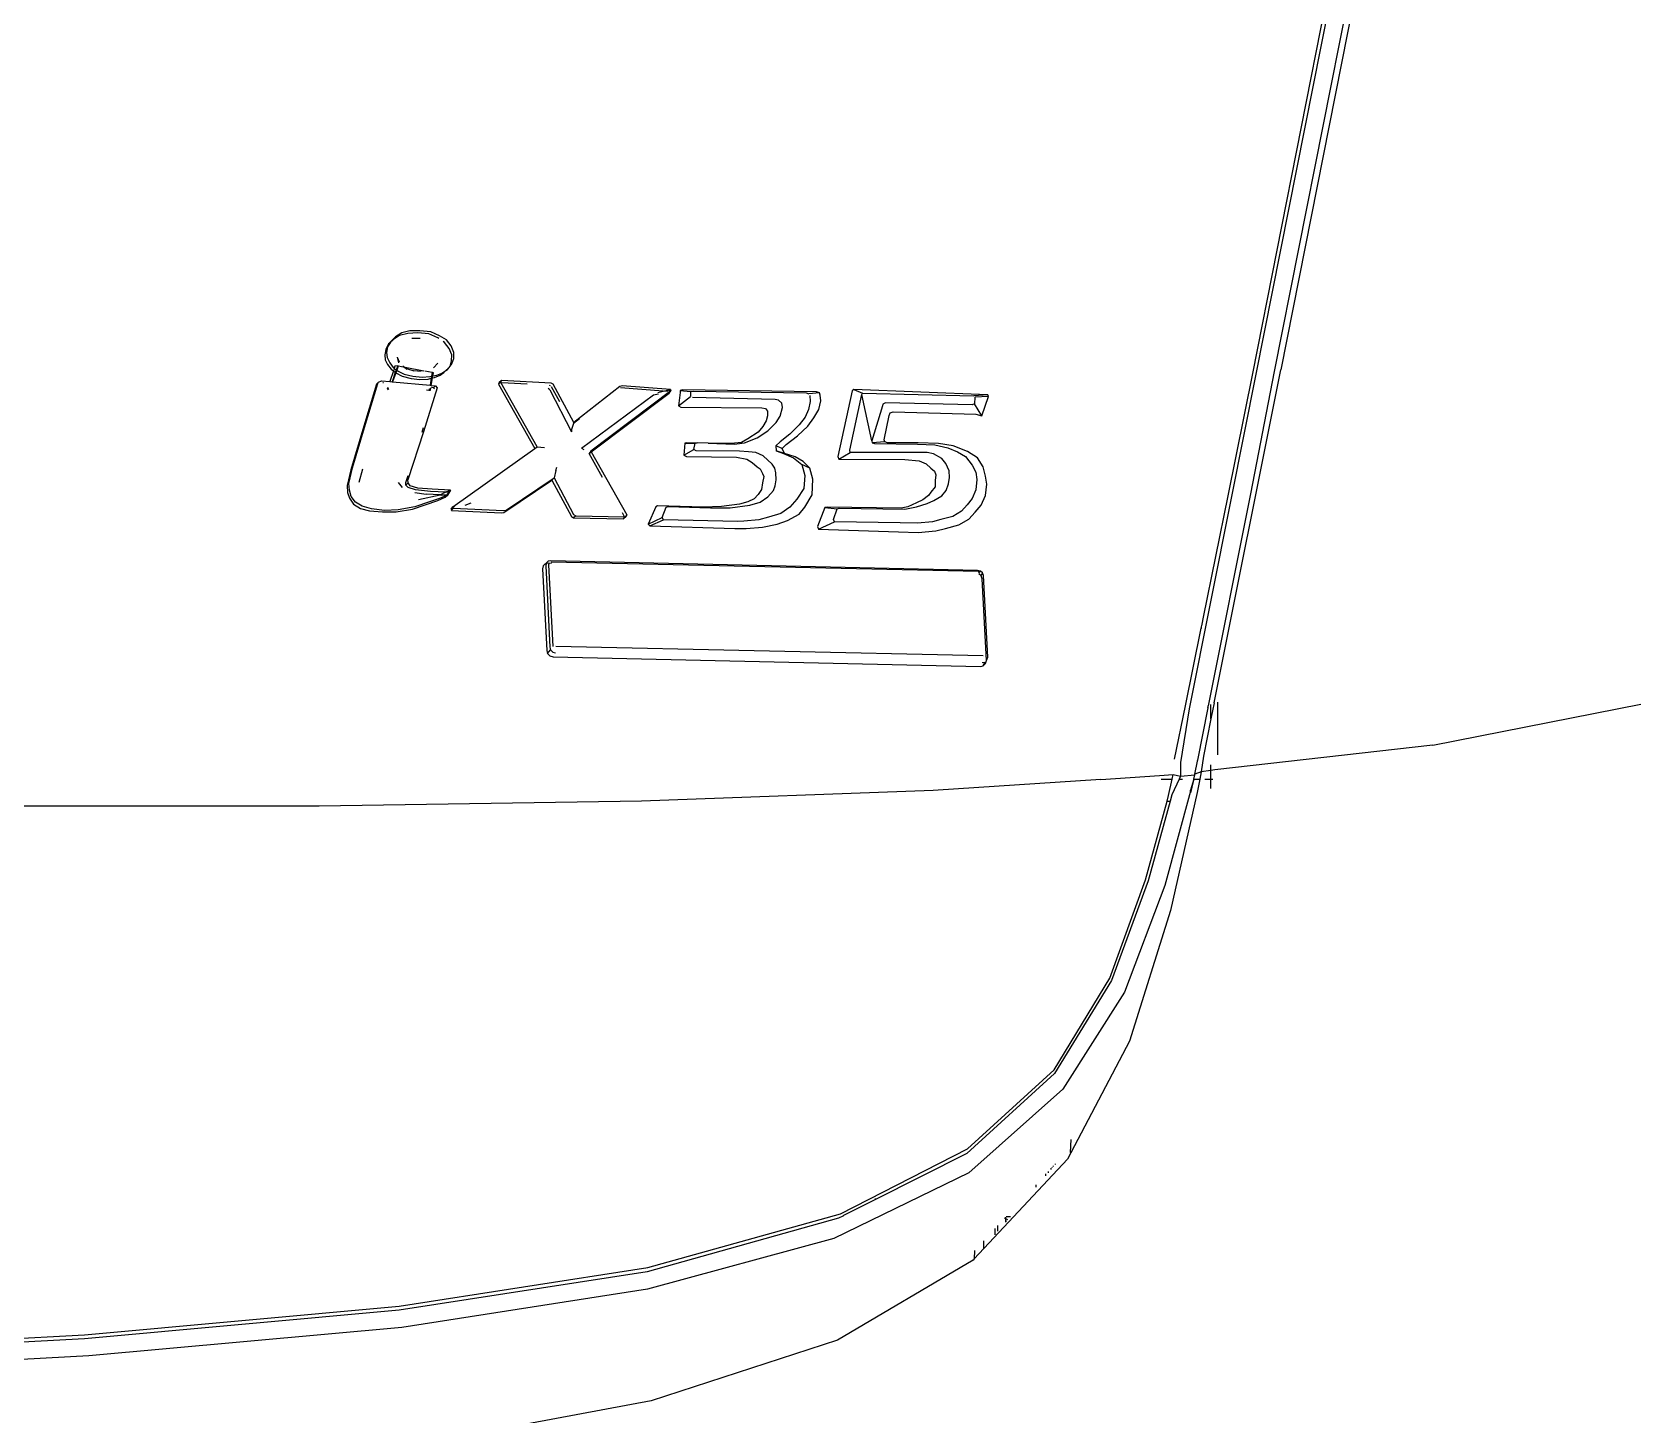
# Model space of a CAD drawing. Header units: metres. Extents: x 54.3 to 102.1, y 17 to 45.8.
# Drawn here: x 92.4074 to 92.7015, y 34.3365 to 34.5892 of the extents above; entities that cross this region are included whole.
import ezdxf

# ---------------------------------------------------------------- set-up
doc = ezdxf.new("R2010")
doc.units = ezdxf.units.M
doc.layers.add('Edges', color=7, linetype='Continuous')

# ---------------------------------------------------------------- blocks, each defined once
blk = doc.blocks.new('fr elevation')
for p, q in [((-2.29152, -1.90635), (-2.27815, -1.83875)), ((-2.27756, -1.83892), (-2.29093, -1.90652)), ((-2.27428, -1.83875), (-2.28757, -1.90602)), ((-2.27311, -1.83858), (-2.28639, -1.90568)), ((-2.44827, -1.89969), (-2.44911, -1.90051)), ((-2.44751, -1.89945), (-2.44861, -1.90017)), ((-2.44709, -1.89897), (-2.44827, -1.89969)), ((-2.446, -1.89908), (-2.44751, -1.89945)), ((-2.44566, -1.8986), (-2.44709, -1.89897)), ((-2.44415, -1.89895), (-2.446, -1.89908)), ((-2.44381, -1.89856), (-2.44566, -1.8986)), ((-2.44524, -1.89994), (-2.44373, -1.89989)), ((-2.44213, -1.89915), (-2.44415, -1.89895)), ((-2.4418, -1.89876), (-2.44381, -1.89856)), ((-2.44054, -1.89985), (-2.44213, -1.89915)), ((-2.4402, -1.89946), (-2.4418, -1.89876)), ((-2.44034, -1.89999), (-2.44054, -1.89985)), ((-2.43894, -1.90023), (-2.4402, -1.89946)), ((-2.45004, -1.90196), (-2.4502, -1.90295)), ((-2.4502, -1.90295), (-2.45012, -1.90385)), ((-2.44953, -1.90098), (-2.45004, -1.90196)), ((-2.4497, -1.90148), (-2.44987, -1.90256)), ((-2.44987, -1.90256), (-2.44978, -1.90346)), ((-2.44925, -1.90074), (-2.4497, -1.90148)), ((-2.44953, -1.90098), (-2.44911, -1.90051)), ((-2.44925, -1.90074), (-2.44953, -1.90098)), ((-2.44911, -1.90051), (-2.44925, -1.90074)), ((-2.44905, -1.90056), (-2.44925, -1.90074)), ((-2.44861, -1.90017), (-2.449, -1.90052)), ((-2.43927, -1.9007), (-2.43954, -1.90052)), ((-2.43843, -1.90179), (-2.43927, -1.9007)), ((-2.4381, -1.90132), (-2.43894, -1.90023)), ((-2.43793, -1.90296), (-2.43843, -1.90179)), ((-2.43759, -1.90256), (-2.4381, -1.90132)), ((-2.43801, -1.90403), (-2.43793, -1.90296)), ((-2.43759, -1.90364), (-2.43759, -1.90256)), ((-2.45012, -1.90385), (-2.4497, -1.90476)), ((-2.44978, -1.90346), (-2.44928, -1.90445)), ((-2.4497, -1.90476), (-2.44903, -1.9056)), ((-2.44928, -1.90445), (-2.44869, -1.90529)), ((-2.44903, -1.9056), (-2.44864, -1.90591)), ((-2.44869, -1.90529), (-2.44849, -1.90544)), ((-2.44858, -1.90573), (-2.44864, -1.90591)), ((-2.44835, -1.90505), (-2.44849, -1.90544)), ((-2.44849, -1.90544), (-2.44811, -1.90572)), ((-2.44785, -1.90499), (-2.44835, -1.90505)), ((-2.44813, -1.90578), (-2.44829, -1.9062)), ((-2.44804, -1.90581), (-2.44819, -1.90628)), ((-2.44785, -1.90499), (-2.44811, -1.90572)), ((-2.44811, -1.90572), (-2.44803, -1.90577)), ((-2.44777, -1.90506), (-2.44803, -1.90577)), ((-2.44803, -1.90577), (-2.44777, -1.90597)), ((-2.44793, -1.90342), (-2.4476, -1.90425)), ((-2.44793, -1.90342), (-2.44768, -1.90443)), ((-2.44777, -1.90506), (-2.44785, -1.90499)), ((-2.44768, -1.90506), (-2.44777, -1.90506)), ((-2.44661, -1.90526), (-2.44768, -1.90506)), ((-2.44693, -1.90501), (-2.44647, -1.90529)), ((-2.44661, -1.90526), (-2.44693, -1.90501)), ((-2.44617, -1.90562), (-2.44661, -1.90526)), ((-2.44647, -1.90529), (-2.44661, -1.90526)), ((-2.44647, -1.90529), (-2.44608, -1.90552)), ((-2.44308, -1.90592), (-2.44647, -1.90529)), ((-2.44608, -1.90552), (-2.44491, -1.90588)), ((-2.44356, -1.906), (-2.44491, -1.90588)), ((-2.44054, -1.9045), (-2.44129, -1.90531)), ((-2.43978, -1.90631), (-2.43902, -1.90583)), ((-2.43944, -1.90622), (-2.43902, -1.90583)), ((-2.43902, -1.90583), (-2.43855, -1.90538)), ((-2.43902, -1.90583), (-2.43877, -1.90566)), ((-2.43877, -1.90566), (-2.43855, -1.90538)), ((-2.43855, -1.90538), (-2.43843, -1.90527)), ((-2.43843, -1.90527), (-2.43826, -1.90501)), ((-2.43826, -1.90501), (-2.43801, -1.90403)), ((-2.43826, -1.90501), (-2.43793, -1.90461)), ((-2.43793, -1.90461), (-2.43759, -1.90364)), ((-2.29858, -1.96656), (-2.28639, -1.90568)), ((-2.45172, -1.90834), (-2.45424, -1.91662)), ((-2.4539, -1.91622), (-2.45146, -1.90822)), ((-2.45138, -1.90796), (-2.45172, -1.90834)), ((-2.45146, -1.90822), (-2.45172, -1.90834)), ((-2.45146, -1.90822), (-2.45138, -1.90796)), ((-2.45138, -1.90796), (-2.45079, -1.90772)), ((-2.45079, -1.90772), (-2.44929, -1.90785)), ((-2.45045, -1.90809), (-2.45055, -1.90808)), ((-2.44864, -1.90591), (-2.44929, -1.90785)), ((-2.44929, -1.90785), (-2.44889, -1.90789)), ((-2.44829, -1.9062), (-2.44889, -1.90789)), ((-2.44889, -1.90789), (-2.44883, -1.90789)), ((-2.44819, -1.90628), (-2.44883, -1.90789)), ((-2.44883, -1.90789), (-2.44194, -1.90852)), ((-2.44864, -1.90591), (-2.44829, -1.9062)), ((-2.44819, -1.90628), (-2.44829, -1.9062)), ((-2.44819, -1.90628), (-2.44701, -1.90689)), ((-2.44777, -1.90597), (-2.44667, -1.9065)), ((-2.44701, -1.90689), (-2.44541, -1.90726)), ((-2.44667, -1.9065), (-2.44508, -1.90686)), ((-2.44541, -1.90726), (-2.44381, -1.90746)), ((-2.44508, -1.90686), (-2.44339, -1.90706)), ((-2.44381, -1.90746), (-2.4423, -1.9074)), ((-2.44339, -1.90706), (-2.44196, -1.90693)), ((-2.44154, -1.9062), (-2.44286, -1.90596)), ((-2.4423, -1.9074), (-2.44172, -1.90725)), ((-2.44196, -1.90693), (-2.44166, -1.90688)), ((-2.44165, -1.90723), (-2.44194, -1.90852)), ((-2.44172, -1.90725), (-2.44194, -1.90852)), ((-2.44194, -1.90852), (-2.44188, -1.90852)), ((-2.44165, -1.90723), (-2.44188, -1.90852)), ((-2.44188, -1.90852), (-2.44172, -1.90854)), ((-2.44166, -1.90688), (-2.44172, -1.90725)), ((-2.44172, -1.90854), (-2.44146, -1.90719)), ((-2.44172, -1.90725), (-2.44165, -1.90723)), ((-2.44172, -1.90854), (-2.44096, -1.9086)), ((-2.44154, -1.9062), (-2.44166, -1.90688)), ((-2.44166, -1.90688), (-2.44158, -1.90686)), ((-2.44158, -1.90686), (-2.44165, -1.90723)), ((-2.44165, -1.90723), (-2.44146, -1.90719)), ((-2.44146, -1.90622), (-2.44158, -1.90686)), ((-2.44158, -1.90686), (-2.4414, -1.90683)), ((-2.44146, -1.90622), (-2.44154, -1.9062)), ((-2.44129, -1.90628), (-2.44146, -1.90622)), ((-2.44146, -1.90719), (-2.4414, -1.90683)), ((-2.44146, -1.90719), (-2.44112, -1.9071)), ((-2.4414, -1.90683), (-2.44129, -1.90628)), ((-2.4414, -1.90683), (-2.4407, -1.90671)), ((-2.44129, -1.909), (-2.44096, -1.9086)), ((-2.44112, -1.9071), (-2.44011, -1.90671)), ((-2.44096, -1.9086), (-2.44062, -1.90902)), ((-2.4407, -1.90671), (-2.43978, -1.90631)), ((-2.44011, -1.90671), (-2.43944, -1.90622)), ((-2.42927, -1.90804), (-2.42944, -1.90835)), ((-2.42911, -1.90805), (-2.42944, -1.90835)), ((-2.42944, -1.90835), (-2.42276, -1.9201)), ((-2.42885, -1.90763), (-2.42927, -1.90804)), ((-2.42911, -1.90805), (-2.42927, -1.90804)), ((-2.42902, -1.90796), (-2.42911, -1.90805)), ((-2.42897, -1.90805), (-2.42911, -1.90805)), ((-2.42902, -1.90796), (-2.42885, -1.90763)), ((-2.42897, -1.90805), (-2.42902, -1.90796)), ((-2.42237, -1.91979), (-2.42897, -1.90805)), ((-2.41977, -1.90816), (-2.42885, -1.90763)), ((-2.4242, -1.90832), (-2.42883, -1.90806)), ((-2.41994, -1.90864), (-2.42007, -1.90857)), ((-2.41943, -1.90833), (-2.41977, -1.90816)), ((-2.41823, -1.91157), (-2.41974, -1.90879)), ((-2.41565, -1.91533), (-2.41943, -1.90833)), ((-2.40724, -1.90876), (-2.41565, -1.91533)), ((-2.40682, -1.9086), (-2.40724, -1.90876)), ((-2.39799, -1.90928), (-2.40682, -1.9086)), ((-2.29598, -1.92872), (-2.29152, -1.90635)), ((-2.29093, -1.90652), (-2.29539, -1.92889)), ((-2.28757, -1.90602), (-2.29194, -1.92838)), ((-2.44965, -1.90895), (-2.44975, -1.90926)), ((-2.44972, -1.90931), (-2.44949, -1.90913)), ((-2.44062, -1.90902), (-2.44314, -1.91704)), ((-2.44256, -1.90939), (-2.44213, -1.90942)), ((-2.44208, -1.90915), (-2.44213, -1.90942)), ((-2.44213, -1.90942), (-2.44205, -1.90944)), ((-2.44199, -1.90911), (-2.44205, -1.90944)), ((-2.44205, -1.90944), (-2.44188, -1.90942)), ((-2.44188, -1.90942), (-2.44181, -1.90902)), ((-2.44129, -1.909), (-2.44168, -1.90896)), ((-2.44113, -1.9092), (-2.44129, -1.909)), ((-2.42002, -1.90939), (-2.42036, -1.90914)), ((-2.42002, -1.90939), (-2.41607, -1.91706)), ((-2.41422, -1.92005), (-2.4011, -1.91029)), ((-2.39791, -1.90954), (-2.41254, -1.92057)), ((-2.41248, -1.92067), (-2.39824, -1.90994)), ((-2.39932, -1.90961), (-2.40711, -1.909)), ((-2.4011, -1.91029), (-2.40018, -1.91009)), ((-2.40026, -1.90984), (-2.39932, -1.90961)), ((-2.39932, -1.90961), (-2.39799, -1.90928)), ((-2.39848, -1.90968), (-2.39932, -1.90961)), ((-2.39827, -1.90963), (-2.39799, -1.90928)), ((-2.39824, -1.90994), (-2.39791, -1.90954)), ((-2.39799, -1.90928), (-2.39791, -1.90954)), ((-2.39622, -1.90983), (-2.39648, -1.91228)), ((-2.39648, -1.91228), (-2.39429, -1.91059)), ((-2.39572, -1.90935), (-2.39622, -1.9095)), ((-2.39622, -1.9095), (-2.39429, -1.90969)), ((-2.39622, -1.9095), (-2.39622, -1.90983)), ((-2.37125, -1.90974), (-2.39572, -1.90935)), ((-2.39429, -1.90969), (-2.39379, -1.90962)), ((-2.39429, -1.90969), (-2.39429, -1.91059)), ((-2.37882, -1.9111), (-2.39395, -1.91076)), ((-2.39379, -1.90962), (-2.37319, -1.90992)), ((-2.37823, -1.91128), (-2.37882, -1.9111)), ((-2.37764, -1.91178), (-2.37823, -1.91128)), ((-2.37747, -1.9126), (-2.37764, -1.91178)), ((-2.37319, -1.90992), (-2.37268, -1.9101)), ((-2.37243, -1.91149), (-2.37276, -1.91295)), ((-2.37075, -1.90992), (-2.37268, -1.9101)), ((-2.37251, -1.91042), (-2.37243, -1.91149)), ((-2.37075, -1.90992), (-2.37125, -1.90974)), ((-2.37083, -1.91294), (-2.37049, -1.9114)), ((-2.37058, -1.91033), (-2.37075, -1.90992)), ((-2.37049, -1.9114), (-2.37058, -1.91033)), ((-2.36478, -1.90956), (-2.36738, -1.92152)), ((-2.3652, -1.9204), (-2.36301, -1.91023)), ((-2.36444, -1.90932), (-2.36478, -1.90956)), ((-2.36444, -1.90932), (-2.36284, -1.90999)), ((-2.33997, -1.91028), (-2.36444, -1.90932)), ((-2.36301, -1.91023), (-2.36284, -1.90999)), ((-2.36116, -1.91869), (-2.36301, -1.91023)), ((-2.36284, -1.90999), (-2.34249, -1.91045)), ((-2.35864, -1.91171), (-2.35914, -1.91196)), ((-2.34283, -1.91208), (-2.35864, -1.91171)), ((-2.33997, -1.91028), (-2.34249, -1.91045)), ((-2.34233, -1.91069), (-2.34241, -1.91192)), ((-2.3398, -1.91061), (-2.34233, -1.91069)), ((-2.34107, -1.9141), (-2.3398, -1.91061)), ((-2.3398, -1.91061), (-2.33997, -1.91028)), ((-2.4146, -1.91465), (-2.41571, -1.91551)), ((-2.39648, -1.91228), (-2.39606, -1.91253)), ((-2.39606, -1.91253), (-2.38126, -1.91263)), ((-2.38126, -1.91263), (-2.38058, -1.9128)), ((-2.38058, -1.9128), (-2.38025, -1.91329)), ((-2.38025, -1.91411), (-2.3805, -1.91501)), ((-2.38025, -1.91329), (-2.38025, -1.91411)), ((-2.37865, -1.91535), (-2.37789, -1.91415)), ((-2.37789, -1.91415), (-2.37747, -1.9126)), ((-2.37335, -1.91433), (-2.37445, -1.91578)), ((-2.37276, -1.91295), (-2.37335, -1.91433)), ((-2.37285, -1.916), (-2.37176, -1.91447)), ((-2.37176, -1.91447), (-2.37083, -1.91294)), ((-2.35923, -1.91227), (-2.36116, -1.91869)), ((-2.35914, -1.91196), (-2.35923, -1.91227)), ((-2.35889, -1.91852), (-2.35797, -1.91405)), ((-2.35797, -1.91405), (-2.3578, -1.91356)), ((-2.3578, -1.91356), (-2.35729, -1.9134)), ((-2.35729, -1.9134), (-2.34216, -1.91383)), ((-2.34241, -1.91192), (-2.34283, -1.91208)), ((-2.34107, -1.9141), (-2.34241, -1.91192)), ((-2.34216, -1.91383), (-2.34107, -1.9141)), ((-2.45424, -1.91662), (-2.45643, -1.924)), ((-2.45609, -1.92362), (-2.4539, -1.91622)), ((-2.44314, -1.91704), (-2.446, -1.92581)), ((-2.44339, -1.91708), (-2.44313, -1.91626)), ((-2.41571, -1.91551), (-2.41607, -1.91659)), ((-2.41607, -1.91659), (-2.41607, -1.91706)), ((-2.41565, -1.91533), (-2.41571, -1.91551)), ((-2.38193, -1.9171), (-2.38386, -1.91829)), ((-2.3821, -1.91814), (-2.38016, -1.91687)), ((-2.38109, -1.91606), (-2.38193, -1.9171)), ((-2.3805, -1.91501), (-2.38109, -1.91606)), ((-2.38016, -1.91687), (-2.37865, -1.91535)), ((-2.37613, -1.91746), (-2.37789, -1.91889)), ((-2.37445, -1.91578), (-2.37613, -1.91746)), ((-2.37478, -1.91775), (-2.37285, -1.916)), ((-2.43776, -1.93076), (-2.42276, -1.9201)), ((-2.42276, -1.9201), (-2.42237, -1.91979)), ((-2.42237, -1.91979), (-2.42103, -1.91992)), ((-2.41422, -1.92005), (-2.4138, -1.92025)), ((-2.41254, -1.92057), (-2.41287, -1.92097)), ((-2.41254, -1.92057), (-2.41248, -1.92067)), ((-2.39538, -1.91909), (-2.39555, -1.92129)), ((-2.39555, -1.92129), (-2.3937, -1.92025)), ((-2.39496, -1.91902), (-2.39538, -1.91909)), ((-2.39538, -1.91909), (-2.39345, -1.91911)), ((-2.39496, -1.91902), (-2.39322, -1.91906)), ((-2.3937, -1.92025), (-2.39345, -1.91911)), ((-2.39328, -1.9205), (-2.3937, -1.92025)), ((-2.39345, -1.91911), (-2.39322, -1.91906)), ((-2.38538, -1.9206), (-2.39328, -1.9205)), ((-2.39322, -1.91906), (-2.39311, -1.91903)), ((-2.39108, -1.9191), (-2.39311, -1.91903)), ((-2.38689, -1.9192), (-2.39108, -1.9191)), ((-2.39108, -1.9191), (-2.3863, -1.91927)), ((-2.38496, -1.919), (-2.38689, -1.9192)), ((-2.3863, -1.91927), (-2.38445, -1.91907)), ((-2.3837, -1.92072), (-2.38538, -1.9206)), ((-2.38386, -1.91829), (-2.38496, -1.919)), ((-2.38445, -1.91907), (-2.3821, -1.91814)), ((-2.37789, -1.91889), (-2.37873, -1.9196)), ((-2.37873, -1.9196), (-2.37865, -1.92051)), ((-2.37756, -1.92006), (-2.37873, -1.9196)), ((-2.37865, -1.92051), (-2.37731, -1.92102)), ((-2.37714, -1.92097), (-2.37865, -1.92051)), ((-2.37756, -1.92006), (-2.3768, -1.91934)), ((-2.37714, -1.92097), (-2.37756, -1.92006)), ((-2.3768, -1.91934), (-2.37478, -1.91775)), ((-2.36511, -1.92082), (-2.3652, -1.9204)), ((-2.36116, -1.91869), (-2.36108, -1.91902)), ((-2.35881, -1.91885), (-2.36108, -1.91902)), ((-2.36108, -1.91902), (-2.36066, -1.91919)), ((-2.36066, -1.91919), (-2.35284, -1.91929)), ((-2.35881, -1.91885), (-2.35889, -1.91852)), ((-2.3583, -1.91903), (-2.35881, -1.91885)), ((-2.35267, -1.91907), (-2.3583, -1.91903)), ((-2.35284, -1.91929), (-2.34964, -1.91944)), ((-2.34897, -1.91915), (-2.35267, -1.91907)), ((-2.34964, -1.91944), (-2.34729, -1.91999)), ((-2.34628, -1.91962), (-2.34897, -1.91915)), ((-2.34729, -1.91999), (-2.34552, -1.92068)), ((-2.34367, -1.92066), (-2.34628, -1.91962)), ((-2.41893, -1.92411), (-2.41876, -1.92351)), ((-2.41287, -1.92097), (-2.41248, -1.92067)), ((-2.41039, -1.92538), (-2.41287, -1.92097)), ((-2.41248, -1.92067), (-2.40598, -1.93224)), ((-2.39555, -1.92129), (-2.39505, -1.92155)), ((-2.39505, -1.92155), (-2.38588, -1.92168)), ((-2.38588, -1.92168), (-2.38403, -1.92204)), ((-2.38403, -1.92204), (-2.38302, -1.92264)), ((-2.38235, -1.92083), (-2.3837, -1.92072)), ((-2.38302, -1.92264), (-2.3821, -1.92343)), ((-2.381, -1.92143), (-2.38235, -1.92083)), ((-2.3821, -1.92343), (-2.38159, -1.92382)), ((-2.37941, -1.92294), (-2.381, -1.92143)), ((-2.3789, -1.92369), (-2.37941, -1.92294)), ((-2.37731, -1.92102), (-2.37546, -1.9218)), ((-2.3752, -1.92159), (-2.37714, -1.92097)), ((-2.37546, -1.9218), (-2.37394, -1.92298)), ((-2.37369, -1.92244), (-2.3752, -1.92159)), ((-2.37394, -1.92298), (-2.37344, -1.92504)), ((-2.37251, -1.92369), (-2.37394, -1.92298)), ((-2.37251, -1.92369), (-2.37369, -1.92244)), ((-2.36738, -1.92152), (-2.36722, -1.92201)), ((-2.36722, -1.92201), (-2.36511, -1.92082)), ((-2.36722, -1.92201), (-2.35511, -1.92212)), ((-2.35443, -1.92081), (-2.36511, -1.92082)), ((-2.35511, -1.92212), (-2.3525, -1.92235)), ((-2.35107, -1.9208), (-2.35443, -1.92081)), ((-2.3525, -1.92235), (-2.35124, -1.92287)), ((-2.35124, -1.92287), (-2.3504, -1.9237)), ((-2.34989, -1.92108), (-2.35107, -1.9208)), ((-2.34838, -1.92192), (-2.34989, -1.92108)), ((-2.34762, -1.92284), (-2.34838, -1.92192)), ((-2.34704, -1.92416), (-2.34762, -1.92284)), ((-2.34552, -1.92068), (-2.34401, -1.92154)), ((-2.34401, -1.92154), (-2.34283, -1.92311)), ((-2.34182, -1.92177), (-2.34367, -1.92066)), ((-2.34283, -1.92311), (-2.34216, -1.92444)), ((-2.34081, -1.92343), (-2.34182, -1.92177)), ((-2.34039, -1.92515), (-2.34081, -1.92343)), ((-2.45643, -1.924), (-2.4571, -1.92687)), ((-2.45676, -1.92648), (-2.45609, -1.92362)), ((-2.45668, -1.92772), (-2.45676, -1.92648)), ((-2.45491, -1.92627), (-2.45424, -1.9238)), ((-2.44777, -1.92629), (-2.44701, -1.9272)), ((-2.44634, -1.92628), (-2.44594, -1.92503)), ((-2.44634, -1.92678), (-2.44634, -1.92628)), ((-2.44634, -1.92678), (-2.44592, -1.92639)), ((-2.44592, -1.92639), (-2.446, -1.92581)), ((-2.44558, -1.92689), (-2.44592, -1.92639)), ((-2.42843, -1.93176), (-2.41968, -1.92586)), ((-2.42801, -1.93136), (-2.41926, -1.92547)), ((-2.41968, -1.92586), (-2.41926, -1.92547)), ((-2.41968, -1.92586), (-2.41607, -1.93252)), ((-2.41893, -1.92411), (-2.41926, -1.92547)), ((-2.41926, -1.92547), (-2.41573, -1.93213)), ((-2.38159, -1.92382), (-2.38117, -1.92465)), ((-2.38117, -1.92636), (-2.38134, -1.92758)), ((-2.38117, -1.92465), (-2.38092, -1.92522)), ((-2.38092, -1.92522), (-2.38117, -1.92636)), ((-2.37873, -1.92451), (-2.3789, -1.92369)), ((-2.37882, -1.92688), (-2.37865, -1.92582)), ((-2.37865, -1.92582), (-2.37873, -1.92451)), ((-2.37344, -1.92504), (-2.37361, -1.92741)), ((-2.37192, -1.92567), (-2.37251, -1.92369)), ((-2.37209, -1.92853), (-2.37192, -1.92567)), ((-2.3504, -1.9237), (-2.34973, -1.92421)), ((-2.34973, -1.92421), (-2.34947, -1.92487)), ((-2.34947, -1.92487), (-2.34956, -1.92593)), ((-2.34956, -1.92593), (-2.34956, -1.92707)), ((-2.34712, -1.92653), (-2.34695, -1.92539)), ((-2.34695, -1.92539), (-2.34704, -1.92416)), ((-2.34216, -1.92444), (-2.34199, -1.92574)), ((-2.34199, -1.92574), (-2.34216, -1.92763)), ((-2.34014, -1.92663), (-2.34039, -1.92515)), ((-2.4571, -1.92687), (-2.45702, -1.92811)), ((-2.45702, -1.92811), (-2.45668, -1.92918)), ((-2.45634, -1.92887), (-2.45668, -1.92772)), ((-2.45668, -1.92918), (-2.45592, -1.93027)), ((-2.45559, -1.92988), (-2.45634, -1.92887)), ((-2.44592, -1.92719), (-2.44634, -1.92678)), ((-2.44457, -1.92764), (-2.44592, -1.92719)), ((-2.44415, -1.92733), (-2.44558, -1.92689)), ((-2.44474, -1.92815), (-2.44264, -1.92843)), ((-2.44188, -1.92794), (-2.44457, -1.92764)), ((-2.44154, -1.92755), (-2.44415, -1.92733)), ((-2.44407, -1.92939), (-2.44011, -1.92857)), ((-2.44011, -1.92857), (-2.44264, -1.92843)), ((-2.4402, -1.92922), (-2.44205, -1.92984)), ((-2.43905, -1.92807), (-2.44188, -1.92794)), ((-2.43818, -1.9277), (-2.44154, -1.92755)), ((-2.44054, -1.92961), (-2.43919, -1.92898)), ((-2.43895, -1.92867), (-2.4402, -1.92922)), ((-2.44011, -1.92857), (-2.43969, -1.92835)), ((-2.44011, -1.92857), (-2.43986, -1.92859)), ((-2.43889, -1.92859), (-2.43986, -1.92859)), ((-2.43905, -1.92807), (-2.43969, -1.92835)), ((-2.43919, -1.92898), (-2.43877, -1.92859)), ((-2.43919, -1.92898), (-2.43895, -1.92867)), ((-2.43818, -1.9277), (-2.43905, -1.92807)), ((-2.43852, -1.9281), (-2.43905, -1.92807)), ((-2.43877, -1.92859), (-2.43895, -1.92867)), ((-2.43895, -1.92867), (-2.43889, -1.92859)), ((-2.43889, -1.92859), (-2.43852, -1.9281)), ((-2.43877, -1.92859), (-2.43889, -1.92859)), ((-2.43818, -1.9277), (-2.43877, -1.92859)), ((-2.43852, -1.9281), (-2.43818, -1.9277)), ((-2.38269, -1.92926), (-2.38386, -1.92982)), ((-2.38193, -1.92847), (-2.38269, -1.92926)), ((-2.38134, -1.92758), (-2.38193, -1.92847)), ((-2.38159, -1.92992), (-2.38016, -1.9289)), ((-2.38016, -1.9289), (-2.37915, -1.92777)), ((-2.37915, -1.92777), (-2.37882, -1.92688)), ((-2.37487, -1.92934), (-2.37613, -1.93079)), ((-2.37361, -1.92741), (-2.37487, -1.92934)), ((-2.37344, -1.93079), (-2.37209, -1.92853)), ((-2.35082, -1.92868), (-2.35183, -1.92948)), ((-2.3504, -1.92804), (-2.35082, -1.92868)), ((-2.34956, -1.92707), (-2.3504, -1.92804)), ((-2.34981, -1.92958), (-2.34838, -1.92871)), ((-2.34838, -1.92871), (-2.34754, -1.92775)), ((-2.34754, -1.92775), (-2.34712, -1.92653)), ((-2.34283, -1.92925), (-2.34376, -1.93037)), ((-2.34216, -1.92763), (-2.34283, -1.92925)), ((-2.34115, -1.93045), (-2.34039, -1.92866)), ((-2.34039, -1.92866), (-2.34014, -1.92663)), ((-2.29539, -1.92889), (-2.30313, -1.96765)), ((-2.30052, -1.95092), (-2.29598, -1.92872)), ((-2.29194, -1.92838), (-2.29964, -1.96713)), ((-2.45592, -1.93027), (-2.45466, -1.93104)), ((-2.45432, -1.93065), (-2.45559, -1.92988)), ((-2.45466, -1.93104), (-2.45298, -1.93148)), ((-2.45264, -1.93109), (-2.45432, -1.93065)), ((-2.45298, -1.93148), (-2.45063, -1.93169)), ((-2.45029, -1.93139), (-2.45264, -1.93109)), ((-2.45063, -1.93169), (-2.4481, -1.93167)), ((-2.44777, -1.93128), (-2.45029, -1.93139)), ((-2.4481, -1.93167), (-2.44516, -1.93116)), ((-2.44474, -1.93076), (-2.44777, -1.93128)), ((-2.44516, -1.93116), (-2.44054, -1.92961)), ((-2.44205, -1.92984), (-2.44474, -1.93076)), ((-2.4381, -1.93115), (-2.43776, -1.93076)), ((-2.43772, -1.93088), (-2.4381, -1.93115)), ((-2.4381, -1.93115), (-2.43801, -1.9314)), ((-2.43801, -1.9314), (-2.43768, -1.93101)), ((-2.43801, -1.9314), (-2.42885, -1.93183)), ((-2.43772, -1.93088), (-2.43776, -1.93076)), ((-2.43744, -1.93068), (-2.43772, -1.93088)), ((-2.43768, -1.93101), (-2.43772, -1.93088)), ((-2.43768, -1.93101), (-2.42851, -1.93144)), ((-2.43448, -1.9301), (-2.43557, -1.93051)), ((-2.42885, -1.93183), (-2.42843, -1.93176)), ((-2.42851, -1.93144), (-2.42801, -1.93136)), ((-2.41573, -1.93213), (-2.41531, -1.93238)), ((-2.40636, -1.93256), (-2.40677, -1.93184)), ((-2.40598, -1.93224), (-2.40625, -1.93256)), ((-2.40598, -1.93224), (-2.40615, -1.93257)), ((-2.40068, -1.93074), (-2.40203, -1.9339)), ((-2.40034, -1.93058), (-2.40068, -1.93074)), ((-2.39202, -1.93078), (-2.40034, -1.93058)), ((-2.3995, -1.93271), (-2.39875, -1.93084)), ((-2.39875, -1.93084), (-2.39841, -1.93068)), ((-2.39841, -1.93068), (-2.39067, -1.93094)), ((-2.38866, -1.93069), (-2.39202, -1.93078)), ((-2.39067, -1.93094), (-2.38706, -1.93094)), ((-2.38538, -1.93027), (-2.38866, -1.93069)), ((-2.38706, -1.93094), (-2.38344, -1.93045)), ((-2.38386, -1.92982), (-2.38538, -1.93027)), ((-2.38344, -1.93045), (-2.38159, -1.92992)), ((-2.37781, -1.93197), (-2.38008, -1.93265)), ((-2.37613, -1.93079), (-2.37781, -1.93197)), ((-2.37655, -1.93325), (-2.37445, -1.93207)), ((-2.37445, -1.93207), (-2.37344, -1.93079)), ((-2.36974, -1.93086), (-2.37108, -1.93435)), ((-2.36932, -1.9308), (-2.36974, -1.93086)), ((-2.36974, -1.93086), (-2.36747, -1.93114)), ((-2.35578, -1.93101), (-2.36932, -1.9308)), ((-2.36814, -1.93309), (-2.36747, -1.93114)), ((-2.36747, -1.93114), (-2.36713, -1.93099)), ((-2.36713, -1.93099), (-2.35511, -1.93117)), ((-2.3546, -1.93072), (-2.35578, -1.93101)), ((-2.35511, -1.93117), (-2.35301, -1.93073)), ((-2.35301, -1.93002), (-2.3546, -1.93072)), ((-2.35183, -1.92948), (-2.35301, -1.93002)), ((-2.35301, -1.93073), (-2.35107, -1.93012)), ((-2.35107, -1.93012), (-2.34981, -1.92958)), ((-2.34476, -1.93157), (-2.34636, -1.93252)), ((-2.34376, -1.93037), (-2.34476, -1.93157)), ((-2.34342, -1.93301), (-2.34224, -1.93173)), ((-2.34224, -1.93173), (-2.34115, -1.93045)), ((-2.41607, -1.93252), (-2.41573, -1.93278)), ((-2.41531, -1.93238), (-2.41573, -1.93278)), ((-2.41573, -1.93278), (-2.40657, -1.93297)), ((-2.41531, -1.93238), (-2.40636, -1.93256)), ((-2.40615, -1.93257), (-2.40657, -1.93297)), ((-2.40657, -1.93297), (-2.40631, -1.93264)), ((-2.40631, -1.93264), (-2.40636, -1.93256)), ((-2.40636, -1.93256), (-2.40625, -1.93256)), ((-2.40625, -1.93256), (-2.40631, -1.93264)), ((-2.40625, -1.93256), (-2.40615, -1.93257)), ((-2.40203, -1.9339), (-2.3995, -1.93271)), ((-2.40203, -1.9339), (-2.40177, -1.93423)), ((-2.40177, -1.93423), (-2.39925, -1.93313)), ((-2.40177, -1.93423), (-2.38622, -1.93474)), ((-2.39925, -1.93313), (-2.3995, -1.93271)), ((-2.38571, -1.93343), (-2.39925, -1.93313)), ((-2.38622, -1.93474), (-2.38412, -1.93471)), ((-2.38454, -1.93337), (-2.38571, -1.93343)), ((-2.38185, -1.9331), (-2.38454, -1.93337)), ((-2.38412, -1.93471), (-2.38117, -1.93445)), ((-2.38008, -1.93265), (-2.38185, -1.9331)), ((-2.38117, -1.93445), (-2.37848, -1.93394)), ((-2.37848, -1.93394), (-2.37655, -1.93325)), ((-2.37108, -1.93435), (-2.37091, -1.93484)), ((-2.37091, -1.93484), (-2.36797, -1.9335)), ((-2.37091, -1.93484), (-2.35628, -1.93534)), ((-2.36797, -1.9335), (-2.36814, -1.93309)), ((-2.35595, -1.93369), (-2.36797, -1.9335)), ((-2.35284, -1.93376), (-2.35595, -1.93369)), ((-2.35006, -1.9335), (-2.35284, -1.93376)), ((-2.35267, -1.93542), (-2.34947, -1.93516)), ((-2.34855, -1.93304), (-2.35006, -1.9335)), ((-2.34947, -1.93516), (-2.34771, -1.93471)), ((-2.34636, -1.93252), (-2.34855, -1.93304)), ((-2.34771, -1.93471), (-2.34527, -1.93404)), ((-2.34527, -1.93404), (-2.34342, -1.93301)), ((-2.35628, -1.93534), (-2.35267, -1.93542)), ((-2.42086, -1.94114), (-2.42128, -1.94154)), ((-2.42086, -1.94114), (-2.42082, -1.94114)), ((-2.42082, -1.94114), (-2.42069, -1.94102)), ((-2.42071, -1.94112), (-2.42082, -1.94114)), ((-2.42071, -1.94112), (-2.42078, -1.94151)), ((-2.42069, -1.94102), (-2.42071, -1.94112)), ((-2.42027, -1.94107), (-2.42071, -1.94112)), ((-2.42036, -1.94071), (-2.42069, -1.94102)), ((-2.41985, -1.94065), (-2.42036, -1.94071)), ((-2.41973, -1.94109), (-2.42027, -1.94107)), ((-2.42019, -1.94115), (-2.42027, -1.94138)), ((-2.34182, -1.94241), (-2.41985, -1.94065)), ((-2.34165, -1.94259), (-2.41977, -1.94084)), ((-2.42128, -1.94154), (-2.42136, -1.94211)), ((-2.42136, -1.94211), (-2.42061, -1.957)), ((-2.42078, -1.94151), (-2.42002, -1.9564)), ((-2.42027, -1.94138), (-2.41951, -1.95628)), ((-2.34132, -1.94249), (-2.34182, -1.94241)), ((-2.34145, -1.94267), (-2.34165, -1.94259)), ((-2.34161, -1.94287), (-2.34145, -1.94267)), ((-2.34115, -1.94335), (-2.3416, -1.94297)), ((-2.34145, -1.94267), (-2.34132, -1.94249)), ((-2.3414, -1.94269), (-2.34145, -1.94267)), ((-2.3409, -1.94282), (-2.34132, -1.94249)), ((-2.34115, -1.94335), (-2.3409, -1.94282)), ((-2.34098, -1.94392), (-2.34115, -1.94335)), ((-2.34022, -1.95881), (-2.34098, -1.94392)), ((-2.34073, -1.94331), (-2.3409, -1.94282)), ((-2.33997, -1.9582), (-2.34073, -1.94331)), ((-2.3038, -1.96715), (-2.30093, -1.95294)), ((-2.30093, -1.95294), (-2.30077, -1.95218)), ((-2.30083, -1.95294), (-2.30093, -1.95294)), ((-2.30077, -1.95218), (-2.30052, -1.95092)), ((-2.30077, -1.95218), (-2.30071, -1.95218)), ((-2.42061, -1.957), (-2.42044, -1.95758)), ((-2.42044, -1.95758), (-2.41993, -1.9569)), ((-2.42044, -1.95758), (-2.42002, -1.958)), ((-2.42002, -1.9564), (-2.41993, -1.9569)), ((-2.42002, -1.958), (-2.41943, -1.95817)), ((-2.41993, -1.9569), (-2.41951, -1.95733)), ((-2.41951, -1.95733), (-2.41901, -1.95743)), ((-2.41943, -1.95817), (-2.34132, -1.95994)), ((-2.41893, -1.9562), (-2.34081, -1.95795)), ((-2.34039, -1.95938), (-2.34022, -1.95881)), ((-2.34022, -1.95881), (-2.34014, -1.95871)), ((-2.34014, -1.95871), (-2.33997, -1.9582)), ((-2.34132, -1.95994), (-2.34081, -1.95979)), ((-2.34098, -1.95918), (-2.34048, -1.95912)), ((-2.34081, -1.95979), (-2.34048, -1.95912)), ((-2.34081, -1.95979), (-2.34039, -1.95938)), ((-2.30582, -1.9769), (-2.3038, -1.96715)), ((-2.30313, -1.96765), (-2.30472, -1.97749)), ((-2.29971, -1.96747), (-2.30161, -1.97707)), ((-2.29971, -1.96747), (-2.29968, -1.96731)), ((-2.29968, -1.96715), (-2.29964, -1.96713)), ((-2.29968, -1.96731), (-2.29968, -1.96715)), ((-2.29858, -1.96656), (-2.29917, -1.96953)), ((-2.29917, -1.96953), (-2.29917, -1.96689)), ((-2.29791, -1.97606), (-2.29791, -1.96647)), ((-2.25856, -1.97429), (-2.22056, -1.96681)), ((-2.29917, -1.96953), (-2.30052, -1.97631)), ((-2.30052, -1.97631), (-2.30094, -1.97917)), ((-2.25856, -1.97429), (-2.29842, -1.97883)), ((-2.30472, -1.97749), (-2.30472, -1.98001)), ((-2.30212, -1.97959), (-2.30161, -1.97724)), ((-2.30094, -1.97917), (-2.30212, -1.97959)), ((-2.30161, -1.97707), (-2.30159, -1.97713)), ((-2.30161, -1.97724), (-2.30159, -1.97713)), ((-2.30094, -1.97917), (-2.30121, -1.98052)), ((-2.29917, -1.97893), (-2.30094, -1.97917)), ((-2.29917, -1.97893), (-2.29917, -1.97793)), ((-2.29842, -1.97883), (-2.29917, -1.97893)), ((-2.29917, -1.98052), (-2.29917, -1.97893)), ((-2.31927, -1.9806), (-2.34996, -1.98262)), ((-2.31927, -1.9806), (-2.30859, -1.97984)), ((-2.30859, -1.97984), (-2.30607, -1.97967)), ((-2.30828, -1.98052), (-2.30625, -1.98052)), ((-2.30691, -1.98354), (-2.30625, -1.98052)), ((-2.30496, -1.98052), (-2.30632, -1.98337)), ((-2.30625, -1.98052), (-2.30607, -1.97967)), ((-2.30607, -1.97967), (-2.30472, -1.98001)), ((-2.30472, -1.98001), (-2.30496, -1.98052)), ((-2.30496, -1.98052), (-2.30438, -1.98052)), ((-2.30472, -1.98001), (-2.30212, -1.97976)), ((-2.30237, -1.98074), (-2.30287, -1.98304)), ((-2.30237, -1.98074), (-2.30287, -1.98253)), ((-2.30231, -1.98052), (-2.30237, -1.98074)), ((-2.30231, -1.98052), (-2.30212, -1.97976)), ((-2.30231, -1.98052), (-2.30121, -1.98052)), ((-2.30212, -1.97976), (-2.30212, -1.97959)), ((-2.30121, -1.98052), (-2.3017, -1.98295)), ((-2.30028, -1.98052), (-2.29917, -1.98052)), ((-2.29917, -1.98224), (-2.29917, -1.98052)), ((-2.29917, -1.98052), (-2.29879, -1.98052)), ((-2.40327, -1.98455), (-2.46221, -1.98548)), ((-2.34996, -1.98262), (-2.40327, -1.98455)), ((-2.31111, -1.99893), (-2.30715, -1.98455)), ((-2.30664, -1.98455), (-2.31061, -1.9991)), ((-2.30287, -1.9827), (-2.30758, -1.99994)), ((-2.30715, -1.98455), (-2.30691, -1.98354)), ((-2.30715, -1.98455), (-2.30664, -1.98455)), ((-2.30632, -1.98337), (-2.30664, -1.98455)), ((-2.3017, -1.98295), (-2.30657, -2.00456)), ((-2.30287, -1.9827), (-2.30287, -1.98253)), ((-2.46221, -1.98548), (-3.17557, -1.98559)), ((-2.31767, -2.01692), (-2.31111, -1.99893)), ((-2.31061, -1.9991), (-2.31734, -2.01734)), ((-2.30758, -1.99994), (-2.31498, -2.01945)), ((-2.30657, -2.00456), (-2.31406, -2.02844)), ((-2.32785, -2.03366), (-2.31767, -2.01692)), ((-2.31734, -2.01734), (-2.32776, -2.03433)), ((-2.31498, -2.01945), (-2.32625, -2.03719)), ((-2.31406, -2.02844), (-2.32541, -2.04997)), ((-2.32776, -2.03433), (-2.34382, -2.04896)), ((-2.34365, -2.04812), (-2.32785, -2.03366)), ((-2.32625, -2.03719), (-2.3434, -2.05249)), ((-2.32483, -2.04875), (-2.32469, -2.04641)), ((-2.36686, -2.05997), (-2.34365, -2.04812)), ((-2.34382, -2.04896), (-2.36059, -2.05743)), ((-2.32541, -2.04997), (-2.34244, -2.06822)), ((-2.3434, -2.05249), (-2.36812, -2.06451)), ((-2.32939, -2.05275), (-2.32941, -2.05306)), ((-2.32936, -2.053), (-2.32933, -2.05269)), ((-2.32894, -2.05226), (-2.32892, -2.05249)), ((-2.3284, -2.05188), (-2.32839, -2.05167)), ((-2.32815, -2.0516), (-2.32816, -2.05143)), ((-2.32794, -2.05135), (-2.32794, -2.05119)), ((-2.32764, -2.05087), (-2.32764, -2.051)), ((-2.33116, -2.05466), (-2.3312, -2.05514)), ((-2.36059, -2.05743), (-2.36633, -2.0603)), ((-2.36056, -2.05721), (-2.36059, -2.05743)), ((-2.36728, -2.06081), (-2.40226, -2.07057)), ((-2.40209, -2.06981), (-2.36686, -2.05997)), ((-2.36645, -2.06039), (-2.36728, -2.06081)), ((-2.36645, -2.06039), (-2.36648, -2.06038)), ((-2.36633, -2.0603), (-2.36645, -2.06039)), ((-2.36633, -2.0603), (-2.3663, -2.06032)), ((-2.33675, -2.06086), (-2.33688, -2.06079)), ((-2.33677, -2.06067), (-2.33675, -2.06086)), ((-2.33675, -2.06086), (-2.3367, -2.06154)), ((-2.33665, -2.06091), (-2.33675, -2.06086)), ((-2.33665, -2.06091), (-2.33667, -2.06057)), ((-2.33661, -2.06144), (-2.33665, -2.06091)), ((-2.33651, -2.06098), (-2.33665, -2.06091)), ((-2.33659, -2.06048), (-2.33578, -2.06048)), ((-2.33632, -2.0611), (-2.33651, -2.06098)), ((-2.36812, -2.06451), (-2.40217, -2.07376)), ((-2.33864, -2.0638), (-2.33861, -2.06265)), ((-2.3381, -2.06318), (-2.3381, -2.06211)), ((-2.3424, -2.06672), (-2.34244, -2.06822)), ((-2.34073, -2.06492), (-2.34077, -2.06628)), ((-2.44758, -2.07687), (-2.40209, -2.06981)), ((-2.40226, -2.07057), (-2.44757, -2.07763)), ((-2.34264, -2.06847), (-2.36745, -2.0831)), ((-2.34244, -2.06822), (-2.34264, -2.06847)), ((-2.40217, -2.07376), (-2.44707, -2.08074)), ((-2.50509, -2.08209), (-2.44758, -2.07687)), ((-2.44757, -2.07763), (-2.50509, -2.08284)), ((-2.57547, -2.08595), (-2.50509, -2.08209)), ((-2.44707, -2.08074), (-2.50433, -2.08595)), ((-2.50509, -2.08284), (-2.57538, -2.08671)), ((-2.36745, -2.0831), (-2.4015, -2.09419)), ((-2.50433, -2.08595), (-2.57463, -2.08982)), ((-2.4015, -2.09419), (-2.44623, -2.10252))]:
    blk.add_line(p, q)

msp = doc.modelspace()

# ---------------------------------------------------------------- block references
at = {"layer": 'Edges'}
msp.add_blockref('fr elevation', (94.92205, 36.43321), dxfattribs=at)

doc.saveas('drawing.dxf')
